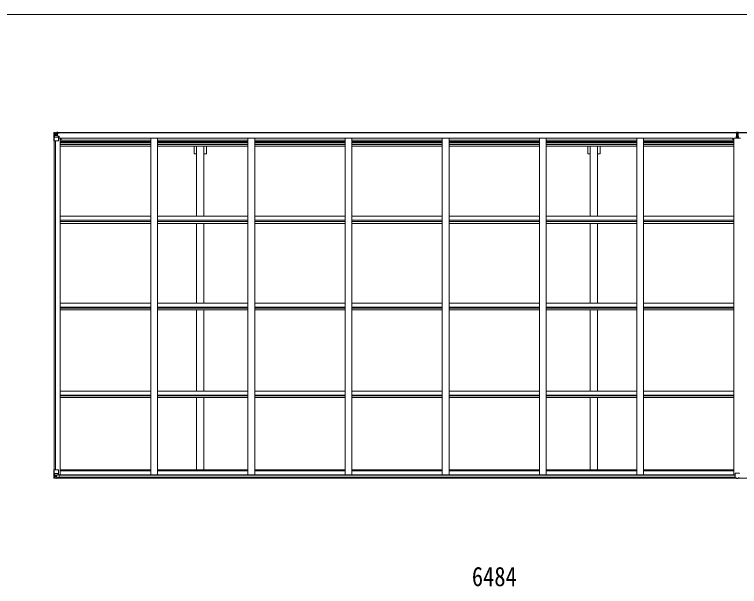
# Model space of a CAD drawing. Units: millimetres at full size, sheet at 1:30; details may follow other scales. Extents: x -8385 to 8479, y -5853 to 5787.
# Drawn here: x -518 to 4823, y 1571 to 5787 of the extents above; entities that cross this region are included whole.
import ezdxf
from ezdxf.enums import TextEntityAlignment as Align

# ---------------------------------------------------------------- set-up
doc = ezdxf.new("R2010")
doc.units = ezdxf.units.MM
doc.header["$LTSCALE"] = 30
for name, color, linetype, lineweight in [('0-1_本体', 4, 'Continuous', 9), ('0-2_部品', 7, 'Continuous', 9), ('0-A_寸法', 6, 'Continuous', 9), ('F-0_240', 7, 'Continuous', 9)]:
    doc.layers.add(name, color=color, linetype=linetype, lineweight=lineweight)
doc.styles.add('ＭＳ ゴシック', font='')
doc.styles.get('ＭＳ ゴシック').set_extended_font_data('MS Gothic')

msp = doc.modelspace()

# ---------------------------------------------------------------- linework, layer by layer
at = {"layer": '0-1_本体'}
for p, q in [((-204.37, 4917.12), (4799.63, 4917.12)), ((-204.37, 4915.05), (4799.63, 4915.05)), ((6236.63, 4917.11), (4812.63, 4917.11)), ((6236.63, 4915.05), (4812.63, 4915.05)), ((-193.87, 4875.43), (-180.87, 4875.43)), ((-180.87, 2394.9), (-180.87, 4875.43)), ((-180.87, 4861.78), (485.13, 4861.78)), ((-173.37, 4876.85), (4773.63, 4876.85)), ((-173.37, 4861.78), (-173.37, 4876.85)), ((485.13, 4875.01), (535.13, 4875.01)), ((485.13, 2394.9), (485.13, 4875.01)), ((535.13, 2394.9), (535.13, 4875.01)), ((535.13, 4861.78), (1201.13, 4861.78)), ((1201.13, 4875.01), (1251.13, 4875.01)), ((1201.13, 2394.9), (1201.13, 4875.01)), ((1251.13, 2394.9), (1251.13, 4875.01)), ((1251.13, 4861.78), (1917.13, 4861.78)), ((1917.13, 4875.01), (1967.13, 4875.01)), ((1917.13, 2394.9), (1917.13, 4875.01)), ((1967.13, 2394.9), (1967.13, 4875.01)), ((1967.13, 4861.78), (2633.13, 4861.78)), ((2633.13, 4875.01), (2683.13, 4875.01)), ((2633.13, 2394.9), (2633.13, 4875.01)), ((2683.13, 2394.9), (2683.13, 4875.01)), ((2683.13, 4861.78), (3349.13, 4861.78)), ((3349.13, 4875.01), (3399.13, 4875.01)), ((3349.13, 2394.9), (3349.13, 4875.01)), ((3399.13, 2394.9), (3399.13, 4875.01)), ((3399.13, 4861.78), (4065.13, 4861.78)), ((4065.13, 4875.01), (4115.13, 4875.01)), ((4065.13, 2394.9), (4065.13, 4875.01)), ((4115.13, 2394.9), (4115.13, 4875.01)), ((4115.13, 4861.78), (4781.13, 4861.78)), ((4773.63, 4861.78), (4773.63, 4876.85)), ((-225.87, 2431.25), (-225.87, 4856.35)), ((-216.87, 2431.25), (-216.87, 4856.35)), ((-216.17, 2431.25), (-216.17, 4856.35)), ((-180.87, 4852.41), (485.13, 4852.41)), ((-180.87, 4845.34), (485.13, 4845.34)), ((-180.87, 4841.55), (485.13, 4841.55)), ((-180.87, 4830.21), (485.13, 4830.21)), ((-180.87, 4817.39), (485.13, 4817.39)), ((535.13, 4852.41), (1201.13, 4852.41)), ((535.13, 4845.34), (1201.13, 4845.34)), ((535.13, 4841.55), (1201.13, 4841.55)), ((535.13, 4830.21), (1201.13, 4830.21)), ((535.13, 4817.39), (1201.13, 4817.39)), ((822.63, 4299.93), (822.63, 4817.39)), ((877.63, 4299.93), (877.63, 4817.39)), ((895.33, 4761.11), (895.33, 4817.39)), ((1251.13, 4852.41), (1917.13, 4852.41)), ((1251.13, 4845.34), (1917.13, 4845.34)), ((1251.13, 4841.55), (1917.13, 4841.55)), ((1251.13, 4830.21), (1917.13, 4830.21)), ((1251.13, 4817.39), (1917.13, 4817.39)), ((1967.13, 4852.41), (2633.13, 4852.41)), ((1967.13, 4845.34), (2633.13, 4845.34)), ((1967.13, 4841.55), (2633.13, 4841.55)), ((1967.13, 4830.21), (2633.13, 4830.21)), ((1967.13, 4817.39), (2633.13, 4817.39)), ((2683.13, 4852.41), (3349.13, 4852.41)), ((2683.13, 4845.34), (3349.13, 4845.34)), ((2683.13, 4841.55), (3349.13, 4841.55)), ((2683.13, 4830.21), (3349.13, 4830.21)), ((2683.13, 4817.39), (3349.13, 4817.39)), ((3399.13, 4852.41), (4065.13, 4852.41)), ((3399.13, 4845.34), (4065.13, 4845.34)), ((3399.13, 4841.55), (4065.13, 4841.55)), ((3399.13, 4830.21), (4065.13, 4830.21)), ((3399.13, 4817.39), (4065.13, 4817.39)), ((3704.93, 4761.11), (3704.93, 4817.39)), ((3722.63, 4299.93), (3722.63, 4817.39)), ((3777.63, 4299.93), (3777.63, 4817.39)), ((3795.33, 4761.11), (3795.33, 4817.39)), ((4115.13, 4852.41), (4781.13, 4852.41)), ((4115.13, 4845.34), (4781.13, 4845.34)), ((4115.13, 4841.55), (4781.13, 4841.55)), ((4115.13, 4830.21), (4781.13, 4830.21)), ((4115.13, 4817.39), (4781.13, 4817.39)), ((895.33, 4761.11), (877.63, 4761.11)), ((3722.63, 4761.11), (3704.93, 4761.11)), ((3795.33, 4761.11), (3777.63, 4761.11)), ((-180.87, 4299.93), (485.13, 4299.93)), ((535.13, 4299.93), (1201.13, 4299.93)), ((1251.13, 4299.93), (1917.13, 4299.93)), ((1967.13, 4299.93), (2633.13, 4299.93)), ((2683.13, 4299.93), (3349.13, 4299.93)), ((3399.13, 4299.93), (4065.13, 4299.93)), ((4115.13, 4299.93), (4781.13, 4299.93)), ((-180.87, 4270.96), (485.13, 4270.96)), ((-180.87, 4260.81), (485.13, 4260.81)), ((-180.87, 4247.97), (485.13, 4247.97)), ((535.13, 4270.96), (1201.13, 4270.96)), ((535.13, 4260.81), (1201.13, 4260.81)), ((535.13, 4247.97), (1201.13, 4247.97)), ((822.63, 3659.47), (822.63, 4247.97)), ((877.63, 3659.47), (877.63, 4247.97)), ((1251.13, 4270.96), (1917.13, 4270.96)), ((1251.13, 4260.81), (1917.13, 4260.81)), ((1251.13, 4247.97), (1917.13, 4247.97)), ((1967.13, 4270.96), (2633.13, 4270.96)), ((1967.13, 4260.81), (2633.13, 4260.81)), ((1967.13, 4247.97), (2633.13, 4247.97)), ((2683.13, 4270.96), (3349.13, 4270.96)), ((2683.13, 4260.81), (3349.13, 4260.81)), ((2683.13, 4247.97), (3349.13, 4247.97)), ((3399.13, 4270.96), (4065.13, 4270.96)), ((3399.13, 4260.81), (4065.13, 4260.81)), ((3399.13, 4247.97), (4065.13, 4247.97)), ((3722.63, 3659.47), (3722.63, 4247.97)), ((3777.63, 3659.47), (3777.63, 4247.97)), ((4115.13, 4270.96), (4781.13, 4270.96)), ((4115.13, 4260.81), (4781.13, 4260.81)), ((4115.13, 4247.97), (4781.13, 4247.97)), ((-180.87, 3659.47), (485.13, 3659.47)), ((535.13, 3659.47), (1201.13, 3659.47)), ((1251.13, 3659.47), (1917.13, 3659.47)), ((1967.13, 3659.47), (2633.13, 3659.47)), ((2683.13, 3659.47), (3349.13, 3659.47)), ((3399.13, 3659.47), (4065.13, 3659.47)), ((4115.13, 3659.47), (4781.13, 3659.47)), ((-180.87, 3630.03), (485.13, 3630.03)), ((-180.87, 3622.89), (485.13, 3622.89)), ((-180.87, 3609.93), (485.13, 3609.93)), ((535.13, 3630.03), (1201.13, 3630.03)), ((535.13, 3622.89), (1201.13, 3622.89)), ((535.13, 3609.93), (1201.13, 3609.93)), ((822.63, 3010.64), (822.63, 3609.93)), ((877.63, 3010.64), (877.63, 3609.93)), ((1251.13, 3630.03), (1917.13, 3630.03)), ((1251.13, 3622.89), (1917.13, 3622.89)), ((1251.13, 3609.93), (1917.13, 3609.93)), ((1967.13, 3630.03), (2633.13, 3630.03)), ((1967.13, 3622.89), (2633.13, 3622.89)), ((1967.13, 3609.93), (2633.13, 3609.93)), ((2683.13, 3630.03), (3349.13, 3630.03)), ((2683.13, 3622.89), (3349.13, 3622.89)), ((2683.13, 3609.93), (3349.13, 3609.93)), ((3399.13, 3630.03), (4065.13, 3630.03)), ((3399.13, 3622.89), (4065.13, 3622.89)), ((3399.13, 3609.93), (4065.13, 3609.93)), ((3722.63, 3010.64), (3722.63, 3609.93)), ((3777.63, 3010.64), (3777.63, 3609.93)), ((4115.13, 3630.03), (4781.13, 3630.03)), ((4115.13, 3622.89), (4781.13, 3622.89)), ((4115.13, 3609.93), (4781.13, 3609.93)), ((-180.87, 3010.64), (485.13, 3010.64)), ((535.13, 3010.64), (1201.13, 3010.64)), ((1251.13, 3010.64), (1917.13, 3010.64)), ((1967.13, 3010.64), (2633.13, 3010.64)), ((2683.13, 3010.64), (3349.13, 3010.64)), ((3399.13, 3010.64), (4065.13, 3010.64)), ((4115.13, 3010.64), (4781.13, 3010.64)), ((-180.87, 2980.84), (485.13, 2980.84)), ((-180.87, 2976.96), (485.13, 2976.96)), ((-180.84, 2963.94), (485.16, 2963.94)), ((535.13, 2980.84), (1201.13, 2980.84)), ((535.13, 2976.96), (1201.13, 2976.96)), ((535.16, 2963.94), (1201.16, 2963.94)), ((822.63, 2432.12), (822.63, 2963.94)), ((877.63, 2432.12), (877.63, 2963.94)), ((1251.13, 2980.84), (1917.13, 2980.84)), ((1251.13, 2976.96), (1917.13, 2976.96)), ((1251.16, 2963.94), (1917.16, 2963.94)), ((1967.13, 2980.84), (2633.13, 2980.84)), ((1967.13, 2976.96), (2633.13, 2976.96)), ((1967.16, 2963.94), (2633.16, 2963.94)), ((2683.13, 2980.84), (3349.13, 2980.84)), ((2683.13, 2976.96), (3349.13, 2976.96)), ((2683.16, 2963.94), (3349.16, 2963.94)), ((3399.13, 2980.84), (4065.13, 2980.84)), ((3399.13, 2976.96), (4065.13, 2976.96)), ((3399.16, 2963.94), (4065.16, 2963.94)), ((3722.63, 2432.12), (3722.63, 2963.94)), ((3777.63, 2432.12), (3777.63, 2963.94)), ((4115.13, 2980.84), (4781.13, 2980.84)), ((4115.13, 2976.96), (4781.13, 2976.96)), ((4115.16, 2963.94), (4781.16, 2963.94)), ((-180.87, 2432.12), (485.13, 2432.12)), ((-180.87, 2423.01), (485.13, 2423.01)), ((535.13, 2432.12), (1201.13, 2432.12)), ((535.13, 2423.01), (1201.13, 2423.01)), ((1251.13, 2432.12), (1917.13, 2432.12)), ((1251.13, 2423.01), (1917.13, 2423.01)), ((1967.13, 2432.12), (2633.13, 2432.12)), ((1967.13, 2423.01), (2633.13, 2423.01)), ((2683.13, 2432.12), (3349.13, 2432.12)), ((2683.13, 2423.01), (3349.13, 2423.01)), ((3399.13, 2432.12), (4065.13, 2432.12)), ((3399.13, 2423.01), (4065.13, 2423.01)), ((4115.13, 2432.12), (4781.13, 2432.12)), ((4115.13, 2423.01), (4781.13, 2423.01)), ((-199.37, 2369.45), (4799.63, 2369.45)), ((-189.91, 2394.9), (4790.17, 2394.9)), ((-189.37, 2392.55), (4789.63, 2392.55)), ((-189.37, 2376.89), (4789.63, 2376.89)), ((6231.63, 2369.45), (4812.63, 2369.45))]:
    msp.add_line(p, q, dxfattribs=at)
for points in [[(4781.13, 2394.9), (4781.13, 4875.01), (4831.13, 4875.01)], [(822.63, 4761.11), (804.93, 4761.11), (804.93, 4817.39)]]:
    msp.add_lwpolyline(points, dxfattribs=at)
at = {"layer": '0-2_部品'}
for p, q in [((-227.87, 4917.06), (-227.87, 4917.02)), ((-226.93, 4918.06), (-226.93, 4918.06)), ((-226.93, 4918.01), (-226.93, 4918.05)), ((-217.96, 4918.44), (-225.88, 4917.97)), ((-225.02, 4917), (-225.03, 4916.93)), ((-225.03, 4856.35), (-225.03, 4916.93)), ((-221.06, 4913.56), (-223.79, 4917.22)), ((-205.87, 4919.23), (-217.87, 4918.45)), ((-199.37, 4919.75), (-205.87, 4919.35)), ((-205.87, 4893.25), (-205.87, 4919.35)), ((-205.87, 4918.46), (-199.37, 4918.86)), ((-204.37, 4913.64), (-205.87, 4913.64)), ((-199.37, 4917.93), (-204.37, 4917.85)), ((-203.87, 4914.31), (-203.87, 4912.35)), ((-195.87, 4914.31), (-203.87, 4914.31)), ((-195.87, 4914.28), (-203.87, 4914.28)), ((-199.37, 4918.86), (-199.37, 4919.75)), ((-199.37, 4918.35), (-199.37, 4918.86)), ((-199.37, 4918.35), (-199.37, 4917.93)), ((-199.37, 4917.93), (-199.37, 4917.12)), ((-194.37, 4917.55), (-194.37, 4917.12)), ((-194.07, 4917.55), (-194.37, 4917.55)), ((-194.07, 4917.55), (-192.38, 4917.12)), ((-193.87, 4914.05), (-188.87, 4914.05)), ((-193.87, 4912.44), (-193.87, 4914.05)), ((-188.87, 4915.05), (-188.87, 4914.05)), ((-188.87, 4914.05), (-187.87, 4914.05)), ((-187.87, 4914.05), (-187.87, 4915.05)), ((-187.87, 4914.05), (-187.87, 4912.48)), ((4799.63, 4918.84), (4804.47, 4919.13)), ((4799.63, 4915.83), (4799.63, 4918.84)), ((4804.63, 4916.14), (4799.63, 4915.83)), ((4799.63, 4914.34), (4799.63, 4915.83)), ((4804.47, 4919.13), (4806.13, 4919.23)), ((4806.13, 4916.23), (4804.63, 4916.14)), ((4804.63, 4913.34), (4804.63, 4916.14)), ((4806.13, 4919.23), (4806.13, 4916.23)), ((4812.63, 4915.83), (4806.13, 4916.23)), ((4812.63, 4914.34), (4812.63, 4915.83)), ((-224.48, 4883.23), (-220.34, 4895.31)), ((-224.48, 4883.23), (-217.87, 4883.02)), ((-220.2, 4910.05), (-217.87, 4910.11)), ((-220.2, 4896.58), (-220.2, 4910.05)), ((-217.87, 4896.55), (-220.2, 4896.58)), ((-217.87, 4910.1), (-205.87, 4910.1)), ((-217.87, 4896.55), (-205.87, 4896.55)), ((-217.87, 4896.55), (-217.87, 4896.55)), ((-217.87, 4883.02), (-193.87, 4883.02)), ((-212.39, 4902.91), (-212.39, 4901.95)), ((-206.87, 4910.1), (-205.87, 4910.1)), ((-204.37, 4910.1), (-205.87, 4910.1)), ((-204.37, 4896.55), (-205.87, 4896.55)), ((-205.04, 4892.99), (-194.7, 4891.34)), ((-205.04, 4892.36), (-205.04, 4892.99)), ((-194.7, 4890.7), (-205.04, 4892.36)), ((-203.87, 4913.28), (-204.37, 4913.28)), ((-200.37, 4908.35), (-204.37, 4908.35)), ((-200.37, 4900.14), (-204.37, 4900.14)), ((-204.26, 4911.98), (-200.37, 4911.98)), ((-193.87, 4912.44), (-203.87, 4912.35)), ((-203.87, 4912.19), (-203.87, 4912.35)), ((-203.87, 4912.35), (-203.87, 4912.35)), ((-200.37, 4892.24), (-200.37, 4912.21)), ((-194.7, 4891.34), (-194.7, 4890.7)), ((-194.42, 4891.26), (-190.37, 4891.23)), ((-193.87, 4857.35), (-193.87, 4890.45)), ((-189.37, 4879.35), (-193.87, 4879.35)), ((-173.37, 4876.04), (-193.87, 4876.04)), ((-189.37, 4891.22), (-190.37, 4891.23)), ((-190.37, 4889.49), (-189.37, 4889.5)), ((-189.37, 4876.04), (-189.37, 4891.22)), ((-187.87, 4912.37), (-187.87, 4912.48)), ((4797.63, 4887.77), (4804.63, 4887.84)), ((4797.63, 4886.4), (4804.63, 4886.34)), ((4797.63, 4875.01), (4797.63, 4885.9)), ((4800.63, 4913.34), (4804.63, 4913.34)), ((4800.63, 4911.5), (4800.63, 4913.34)), ((4800.63, 4911.5), (4804.63, 4911.43)), ((4800.63, 4907.9), (4800.63, 4911.5)), ((4800.63, 4907.9), (4804.63, 4907.84)), ((4800.63, 4899.67), (4800.63, 4907.9)), ((4800.63, 4899.67), (4804.63, 4899.63)), ((4800.63, 4887.8), (4800.63, 4899.67)), ((4804.63, 4913.34), (4804.63, 4902.62)), ((4804.63, 4902.62), (4807.63, 4902.62)), ((4804.63, 4895.55), (4804.63, 4902.62)), ((4804.63, 4895.55), (4807.63, 4895.55)), ((4804.63, 4885.91), (4804.63, 4895.55)), ((4804.63, 4885.91), (4807.63, 4885.91)), ((4804.63, 4878.84), (4804.63, 4885.91)), ((4804.63, 4878.84), (4807.63, 4878.84)), ((4804.63, 4878.84), (4804.63, 4875.01)), ((4807.63, 4913.34), (4811.63, 4913.34)), ((4807.63, 4913.34), (4807.63, 4902.62)), ((4807.63, 4911.43), (4811.63, 4911.43)), ((4807.63, 4895.55), (4807.63, 4902.62)), ((4807.63, 4885.91), (4807.63, 4895.55)), ((4814.63, 4887.27), (4807.63, 4887.34)), ((4807.63, 4878.84), (4807.63, 4885.91)), ((4807.63, 4878.84), (4807.63, 4875.01)), ((4811.63, 4911.43), (4811.63, 4913.34)), ((4811.63, 4887.8), (4811.63, 4899.63)), ((4814.63, 4886.4), (4814.63, 4887.27)), ((4814.63, 4875.01), (4814.63, 4885.9)), ((-225.03, 4856.35), (-194.87, 4856.35)), ((-227.87, 2431.25), (-194.87, 2431.25)), ((-227.87, 2370.54), (-227.87, 2431.25)), ((-225.03, 2431.25), (-225.03, 2370.67)), ((-224.48, 2404.37), (-217.87, 2404.58)), ((-224.48, 2404.37), (-220.34, 2392.28)), ((-217.87, 2404.58), (-193.87, 2404.58)), ((-193.87, 2430.25), (-193.87, 2397.15)), ((4789.63, 2372.99), (4789.63, 2405.31)), ((4821.63, 2406.31), (4790.63, 2406.31)), ((-226.93, 2369.58), (-226.93, 2369.54)), ((-217.96, 2369.15), (-225.88, 2369.63)), ((-225.02, 2370.6), (-225.03, 2370.67)), ((-221.06, 2374.04), (-223.79, 2370.37)), ((-217.87, 2391.05), (-220.2, 2391.02)), ((-220.2, 2391.02), (-220.2, 2377.55)), ((-220.2, 2377.55), (-217.87, 2377.49)), ((-217.87, 2391.05), (-217.87, 2391.05)), ((-205.87, 2391.05), (-217.87, 2391.05)), ((-217.87, 2377.49), (-205.87, 2377.49)), ((-205.87, 2368.36), (-217.87, 2369.15)), ((-213.35, 2384.69), (-213.35, 2385.65)), ((-205.87, 2395.04), (-199.37, 2395.04)), ((-205.87, 2395.04), (-205.87, 2368.25)), ((-194.69, 2396.89), (-205.04, 2395.24)), ((-205.04, 2395.24), (-205.04, 2395.04)), ((-202.35, 2395.04), (-194.69, 2396.26)), ((-199.37, 2395.04), (-190.37, 2395)), ((-199.37, 2367.85), (-199.37, 2373.8)), ((-190.37, 2373.23), (-199.37, 2373.17)), ((-194.69, 2396.26), (-194.69, 2396.89)), ((-189.37, 2394.09), (-189.37, 2373.94)), ((4789.63, 2372.99), (4789.63, 2372.95)), ((4799.63, 2372.22), (4790.63, 2372.28)), ((4812.63, 2372.22), (4821.63, 2372.28))]:
    msp.add_line(p, q, dxfattribs=at)
for points in [[(-227.87, 4917.02), (-227.87, 4856.35), (-225.03, 4856.35)], [(-226.93, 4918.06), (-217.87, 4918.61), (-205.87, 4919.35)], [(-199.37, 4918.35), (-204.37, 4918.35), (-204.37, 4892.88)], [(-203.87, 4913.28), (-195.87, 4913.28), (-195.87, 4915.05)], [(4806.13, 4919.23), (4812.63, 4918.84), (4812.63, 4915.83)], [(-214.31, 4903.87), (-215.27, 4903.87), (-215.27, 4904.83), (-214.31, 4904.83)], [(-213.35, 4905.79), (-213.35, 4906.75), (-212.39, 4906.75), (-212.39, 4905.79)], [(-212.39, 4901.95), (-213.35, 4901.95), (-213.35, 4902.91)], [(-211.43, 4904.83), (-210.47, 4904.83), (-210.47, 4903.87), (-211.43, 4903.87)], [(-188.87, 4912.32), (-203.87, 4912.19), (-203.87, 4912.19)], [(-193.87, 4912.44), (-193.87, 4912.43), (-187.87, 4912.48)], [(-190.37, 4891.23), (-190.37, 4889.49), (-193.87, 4889.47)], [(4804.63, 4887.34), (4797.63, 4887.27), (4797.63, 4887.77)], [(4804.63, 4885.84), (4797.63, 4885.9), (4797.63, 4886.4), (4797.63, 4887.27)], [(4807.63, 4907.84), (4811.63, 4907.84), (4811.63, 4911.43)], [(4807.63, 4899.63), (4811.63, 4899.63), (4811.63, 4907.84)], [(4807.63, 4887.84), (4814.63, 4887.77), (4814.63, 4887.27)], [(4807.63, 4886.34), (4814.63, 4886.4), (4814.63, 4885.9), (4807.63, 4885.84)], [(-226.93, 2369.54), (-217.87, 2368.98), (-199.37, 2367.85)], [(-214.31, 2382.77), (-215.27, 2382.77), (-215.27, 2383.73), (-214.31, 2383.73)], [(-213.35, 2385.65), (-212.39, 2385.65), (-212.39, 2384.69)], [(-212.39, 2381.81), (-212.39, 2380.85), (-213.35, 2380.85), (-213.35, 2381.81)], [(-211.43, 2383.73), (-210.47, 2383.73), (-210.47, 2382.77), (-211.43, 2382.77)], [(-189.37, 2373.94), (-189.38, 2373.83), (-199.37, 2373.8)], [(4806.13, 2366.79), (4799.63, 2367.19), (4799.63, 2372.22)], [(4806.13, 2366.79), (4812.63, 2367.19), (4812.63, 2372.22)]]:
    msp.add_lwpolyline(points, dxfattribs=at)
for centre in [(-212.87, 4904.35), (-212.87, 2383.25)]:
    msp.add_circle(centre, 5.3, dxfattribs=at)
for centre, radius, start, end in [((-226.87, 4917.06), 0.999, 93.4424, 179.95083), ((-226.87, 4917.06), 1, 93.50017, 180.00079), ((-226.87, 4917.02), 0.999, 93.4424, 179.95083), ((-225.72, 4930.67), 12.7, 269.24466, 275.10311), ((-223.74, 4917.06), 1.28, 131.17831, 182.45895), ((-203.87, 4914.81), 0.5, 179.99802, 269.99691), ((-203.87, 4914.78), 0.5, 180.00109, 270.00109), ((4800.63, 4914.34), 1, 180, 270), ((4811.63, 4914.34), 1, 270, 0), ((-214.31, 4905.79), 0.96, 270, 0), ((-214.31, 4902.91), 0.96, 0, 90), ((-211.43, 4905.79), 0.96, 180, 270), ((-211.43, 4902.91), 0.96, 90, 180), ((-204.93, 4893.92), 0.937, 182.32209, 263.26766), ((-204.93, 4893.29), 0.937, 182.32209, 263.26766), ((-203.87, 4911.85), 0.5, 90.52895, 180.04464), ((-203.86, 4911.68), 0.513, 91.88028, 181.04707), ((-194.8, 4890.41), 0.937, 2.32209, 83.26766), ((-194.8, 4889.77), 0.937, 2.32209, 83.26766), ((-188.73, 4920.01), 7.69, 268.96999, 276.43426), ((-194.87, 4857.35), 1, 270, 0), ((-194.87, 2430.25), 1, 0, 90), ((4790.63, 2405.31), 1, 90, 180), ((4821.63, 2405.31), 1, 0, 90), ((-226.87, 2370.58), 0.999, 180.04917, 266.5576), ((-226.87, 2370.54), 0.999, 180.04917, 266.5576), ((-226.87, 2370.54), 1, 179.99921, 266.49983), ((-225.72, 2356.93), 12.7, 84.89689, 90.75534), ((-223.74, 2370.54), 1.28, 177.54105, 228.82169), ((-214.31, 2384.69), 0.96, 270, 0), ((-214.31, 2381.81), 0.96, 0, 90), ((-211.43, 2384.69), 0.96, 180, 270), ((-211.43, 2381.81), 0.96, 90, 180), ((-204.93, 2394.31), 0.937, 96.73234, 129.06602), ((-194.8, 2397.82), 0.937, 276.73234, 357.67791), ((-194.8, 2397.19), 0.937, 276.73234, 357.67791)]:
    msp.add_arc(centre, radius, start, end, dxfattribs=at)
for centre, major_axis, ratio, start_param, end_param in [((-25.93, 4930.37), (201, 12.36), 0.060933, 3.1373463, 3.1378449), ((-224.93, 4918.14), (2, 0.12), 0.060933, 3.1378449, 4.2119296), ((-224.74, 4915.04), (-0.02, 3), 0.466854, 5.5234897, 6.1575023), ((-223.07, 4909.97), (0.03, 5), 0.573921, 4.7320603, 5.5159136), ((4804.66, 4916.14), (0.18, -2.99), 0.008711, 3.1415927, 4.7113235), ((4632.76, 4905.62), (171.87, 10.52), 0.017422, 6.2821194, 6.2831848), ((-223.76, 4885.58), (0.85, 2.32), 0.403757, 2.3087461, 3.2744049), ((-221.61, 4896.6), (0, 3), 0.468246, 4.2703918, 4.7058971), ((-299.62, 4910.1), (81.75, 0), 0.061163, 0, 0.0007725), ((-223.76, 2402.02), (0.85, -2.32), 0.403757, 3.0087805, 3.9744392), ((-224.93, 2369.46), (2, -0.12), 0.060933, 2.0712557, 3.1453404), ((-25.93, 2357.23), (201, -12.36), 0.060933, 3.1453404, 3.145839), ((-224.74, 2372.56), (-0.02, -3), 0.466854, 0.125683, 0.7596956), ((-223.07, 2377.63), (0.03, -5), 0.573921, 0.7672717, 1.551125), ((-221.61, 2391), (0, -3), 0.468246, 1.5772882, 2.0127935), ((-299.62, 2377.49), (81.75, 0), 0.061163, 6.2824128, 6.2831853), ((-190.37, 2394.1), (1, -0.021), 0.906239, 0.0187047, 1.589501), ((-190.37, 2373.93), (1, 0.012), 0.707053, 4.7036637, 6.124411), ((4790.63, 2372.99), (1, -0.012), 0.707053, 3.2044821, 4.7211143), ((4821.63, 2372.99), (-1, -0.012), 0.707053, 1.562071, 3.0787032)]:
    msp.add_ellipse(centre, major_axis=major_axis, ratio=ratio, start_param=start_param, end_param=end_param, dxfattribs=at)
at = {"layer": 'F-0_240', "color": 5}
msp.add_line((-8385.45, 5787.34), (8054.55, 5787.34), dxfattribs=at)

# ---------------------------------------------------------------- texts
at = {"layer": '0-A_寸法', "color": 7, "style": 'ＭＳ ゴシック', "width": 0.85}
msp.add_text('6484', height=143, dxfattribs=at).set_placement((2851.13, 1530.82), align=Align.BOTTOM_LEFT)

doc.saveas('drawing.dxf')
